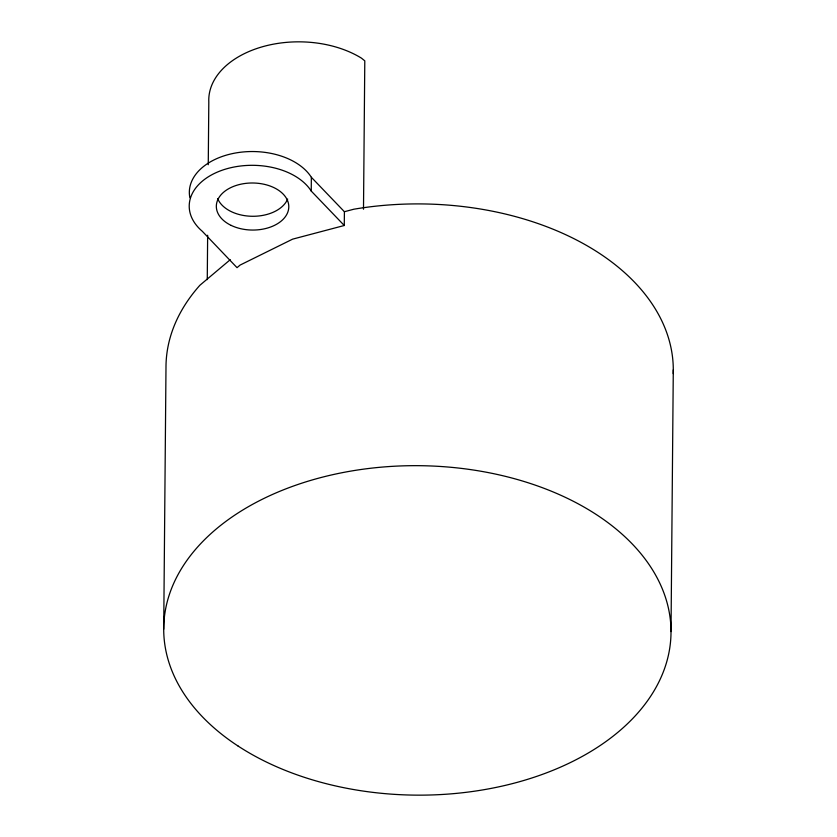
<?xml version="1.0" encoding="UTF-8"?>
<svg xmlns="http://www.w3.org/2000/svg" width="837" height="837" viewBox="0 0 837 837"><rect width="100%" height="100%" fill="white"/><g stroke="black" fill="none" stroke-linecap="round" stroke-linejoin="round"><path stroke-width="1.26" d="M163.707 629.246L165.988 367.485A253.653 164.732 0.5 0 1 199.886 285.271L230.28 259.669M207.262 279.631L207.649 235.239M208.256 164.722L208.811 102.041A90.595 58.831 0.5 0 1 262.107 46.851A90.595 58.831 0.5 0 1 361.396 58.109L364.796 60.829L363.499 209.229M311.238 191.066A63.413 41.18 0.5 0 0 220.968 170.654A63.413 41.18 0.5 0 0 202.292 231.284L237.028 267.662L240.083 265.088L292.605 239.152L344.279 225.498L311.238 191.066L311.354 177.287A63.413 41.18 0.5 0 0 236.39 152.847A63.413 41.18 0.5 0 0 189.873 197.741M344.279 225.498L344.405 211.719L311.354 177.287M671.012 631.579L673.293 369.818M344.405 211.719L353.821 209.219A253.653 164.732 0.5 0 1 673.23 373.584M287.656 199.07A36.232 23.53 0.5 0 1 252.596 216.281A36.232 23.53 0.5 0 1 217.662 198.61M238.126 746.07A253.653 164.732 0.5 0 0 662.412 674.172A253.653 164.732 0.5 0 0 351.54 470.98A253.653 164.732 0.5 0 0 238.126 746.07M231.2 225.425A36.232 23.53 0.5 0 0 288.587 209.219A36.232 23.53 0.5 0 0 237.896 184.935A36.232 23.53 0.5 0 0 231.2 225.425"/></g></svg>
